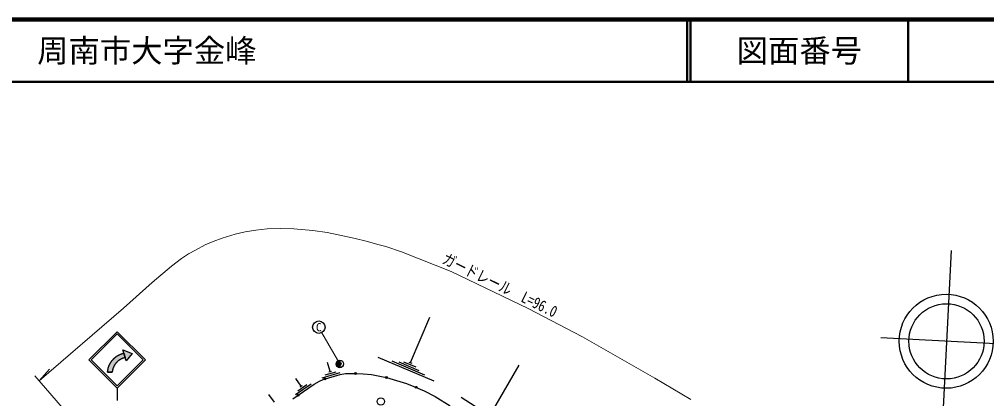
# Model space of a CAD drawing. Units: millimetres, scale not verified. Extents: x 40000 to 680000, y 20000 to 380000.
# Drawn here: x 402174 to 556508, y 319441 to 380000 of the extents above; entities that cross this region are included whole.
import ezdxf
from ezdxf.enums import TextEntityAlignment as Align

# ---------------------------------------------------------------- set-up
doc = ezdxf.new("R2010")
doc.units = ezdxf.units.MM
doc.header["$LTSCALE"] = 1000
for name, color, linetype, lineweight in [('M-BGD', 7, 'Continuous', 25), ('M-BMK-SRVR', 3, 'Continuous', 25), ('M-STR-HTXT', 7, 'Continuous', 13), ('M-STR-STRC', 7, 'Continuous', 25), ('M-TTL', 2, 'Continuous', 140), ('M-TTL-LINE', 7, 'Continuous', 50)]:
    doc.layers.add(name, color=color, linetype=linetype, lineweight=lineweight)
doc.layers.add('M-TTL-TXT', color=7, linetype='Continuous')
doc.styles.add('ＭＳ ゴシック', font='')
doc.styles.get('ＭＳ ゴシック').set_extended_font_data('MS Gothic')

msp = doc.modelspace()

# ---------------------------------------------------------------- hatches: boundary and pattern name
at = {"layer": 'M-BGD'}
for points in [[(453303, 325588), (453303, 324388, -0.41421), (452703, 324988, -0.41421)], [(450753, 322546, -0.41421), (450856, 322732, -0.41421), (451041, 322630, -1)], [(455633, 323471, -0.41421), (455785, 323619, -0.41421), (455933, 323467, -1)], [(460586, 322858, -1), (460880, 322798, -1)], [(465336, 321313, -0.41421), (465534, 321391, -0.41421), (465611, 321194, -1)], [(446518, 319910, -0.41421), (446557, 320119, -0.41421), (446765, 320080, -1)]]:
    msp.add_hatch(color=256, dxfattribs=at).paths.add_polyline_path(points)
at = {"layer": 'M-STR-HTXT'}
msp.add_hatch(color=256, dxfattribs=at).paths.add_polyline_path([(453482, 325164, -0.41421), (453478, 324810, -0.41421), (453125, 324813, -1)])
at = {"layer": 'M-STR-STRC'}
for points in [[(419075, 325993), (419031, 325984), (418987, 325974), (418943, 325963), (418899, 325952), (418856, 325940), (418812, 325927), (418769, 325913), (418727, 325899), (418684, 325884), (418642, 325868), (418600, 325851), (418558, 325834), (418517, 325815), (418476, 325797), (418435, 325777), (418395, 325757), (418355, 325736), (418315, 325714), (418276, 325692), (418237, 325669), (418199, 325645), (418161, 325621), (418123, 325596), (418086, 325570), (418050, 325544), (418013, 325517), (417978, 325489), (417942, 325461), (417908, 325432), (417873, 325403), (417840, 325373), (417807, 325342), (417774, 325311), (417742, 325279), (417710, 325247), (417679, 325214), (417649, 325181), (417619, 325147), (417590, 325113), (417561, 325078), (417533, 325042), (417506, 325007), (417479, 324970), (417453, 324933), (417428, 324896), (417403, 324858), (417379, 324820), (417355, 324782), (417333, 324743), (417310, 324703), (417289, 324664), (417268, 324624), (417248, 324583), (417229, 324542), (417210, 324501), (417192, 324460), (417175, 324418), (417159, 324376), (417143, 324334), (417128, 324291), (417114, 324248), (417101, 324205), (417088, 324162), (417076, 324118), (417065, 324075), (417054, 324031), (417045, 323987), (417036, 323942), (417028, 323898), (417021, 323854), (417014, 323809), (417008, 323764), (417003, 323719), (416999, 323674), (416999, 323670), (416255, 323671), (416258, 323710), (416263, 323768), (416269, 323826), (416276, 323883), (416284, 323941), (416293, 323998), (416303, 324055), (416314, 324112), (416326, 324169), (416339, 324226), (416353, 324282), (416367, 324338), (416383, 324394), (416400, 324450), (416418, 324505), (416437, 324560), (416457, 324615), (416477, 324669), (416499, 324723), (416521, 324776), (416545, 324829), (416569, 324882), (416595, 324934), (416621, 324986), (416648, 325037), (416676, 325088), (416705, 325139), (416735, 325188), (416765, 325238), (416797, 325287), (416829, 325335), (416863, 325382), (416897, 325429), (416931, 325476), (416967, 325522), (417004, 325567), (417041, 325611), (417079, 325655), (417117, 325699), (417157, 325741), (417197, 325783), (417238, 325824), (417280, 325865), (417322, 325904), (417365, 325943), (417409, 325981), (417453, 326019), (417499, 326056), (417544, 326091), (417590, 326126), (417637, 326161), (417685, 326194), (417733, 326227), (417782, 326258), (417831, 326289), (417880, 326319), (417931, 326348), (417981, 326377), (418033, 326404), (418084, 326431), (418136, 326456), (418189, 326481), (418242, 326505), (418295, 326527), (418349, 326549), (418403, 326570), (418458, 326590), (418513, 326609), (418568, 326627), (418623, 326644), (418679, 326660), (418735, 326676), (418792, 326690), (418848, 326703), (418682, 327222), (420152, 326658), (419240, 325474)], [(418848, 326703), (418792, 326690), (418735, 326676), (418679, 326660), (418623, 326644), (418568, 326627), (418513, 326609), (418458, 326590), (418403, 326570), (418349, 326549), (418295, 326527), (418242, 326505), (418189, 326481), (418136, 326456), (418084, 326431), (418033, 326404), (417981, 326377), (417931, 326348), (417880, 326319), (417831, 326289), (417782, 326258), (417733, 326227), (417685, 326194), (417637, 326161), (417590, 326126), (417544, 326091), (417499, 326056), (417453, 326019), (417409, 325981), (417365, 325943), (417322, 325904), (417280, 325865), (417238, 325824), (417197, 325783), (417157, 325741), (417117, 325699), (417079, 325655), (417041, 325611), (417004, 325567), (416967, 325522), (416931, 325476), (416897, 325429), (416863, 325382), (416829, 325335), (416797, 325287), (416765, 325238), (416735, 325188), (416705, 325139), (416676, 325088), (416648, 325037), (416621, 324986), (416595, 324934), (416569, 324882), (416545, 324829), (416521, 324776), (416499, 324723), (416477, 324669), (416457, 324615), (416437, 324560), (416418, 324505), (416400, 324450), (416383, 324394), (416367, 324338), (416353, 324282), (416339, 324226), (416326, 324169), (416314, 324112), (416303, 324055), (416293, 323998), (416284, 323941), (416276, 323883), (416269, 323826), (416263, 323768), (416258, 323710), (416255, 323671), (416999, 323670), (417003, 323719), (417008, 323764), (417014, 323809), (417021, 323854), (417028, 323898), (417036, 323942), (417045, 323987), (417054, 324031), (417065, 324075), (417076, 324118), (417088, 324162), (417101, 324205), (417114, 324248), (417128, 324291), (417143, 324334), (417159, 324376), (417175, 324418), (417192, 324460), (417210, 324501), (417229, 324542), (417248, 324583), (417268, 324624), (417289, 324664), (417310, 324703), (417333, 324743), (417355, 324782), (417379, 324820), (417403, 324858), (417428, 324896), (417453, 324933), (417479, 324970), (417506, 325007), (417533, 325042), (417561, 325078), (417590, 325113), (417619, 325147), (417649, 325181), (417679, 325214), (417710, 325247), (417742, 325279), (417774, 325311), (417807, 325342), (417840, 325373), (417873, 325403), (417908, 325432), (417942, 325461), (417978, 325489), (418013, 325517), (418050, 325544), (418086, 325570), (418123, 325596), (418161, 325621), (418199, 325645), (418237, 325669), (418276, 325692), (418315, 325714), (418355, 325736), (418395, 325757), (418435, 325777), (418476, 325797), (418517, 325815), (418558, 325834), (418600, 325851), (418642, 325868), (418684, 325884), (418727, 325899), (418769, 325913), (418812, 325927), (418856, 325940), (418899, 325952), (418943, 325963), (418987, 325974), (419031, 325984), (419075, 325993)]]:
    msp.add_hatch(color=256, dxfattribs=at).paths.add_polyline_path(points)

# ---------------------------------------------------------------- linework, layer by layer
at = {"layer": 'M-BGD'}
for p, q in [((464564, 325191), (467641, 332463)), ((459366, 326056), (468284, 322262)), ((451769, 323777), (451353, 325218)), ((453303, 325588), (453303, 324388)), ((461586, 325489), (466831, 323239)), ((462719, 325330), (465935, 323950)), ((463480, 325330), (465410, 324502)), ((464338, 325288), (464789, 325095)), ((477870, 317823), (481918, 324798)), ((447157, 321440), (446309, 322677)), ((450495, 322784), (453377, 323617)), ((450988, 323239), (452717, 323738)), ((451567, 323718), (451971, 323835)), ((446259, 320096), (448733, 321793)), ((446584, 320683), (448069, 321701)), ((446984, 321321), (447330, 321558)), ((442869, 318885), (441973, 320087))]:
    msp.add_line(p, q, dxfattribs=at)
for points in [[(445822, 319433), (449197, 321747), (450044, 322209), (450656, 322518), (453382, 323306), (454208, 323440), (454829, 323482), (455852, 323468), (457046, 323407), (458341, 323274), (459432, 323097), (460763, 322822), (463943, 321862), (465125, 321405), (466742, 320703), (468505, 319811), (470891, 318310)], [(472663, 319667), (472670, 319662), (480861, 314421)]]:
    msp.add_lwpolyline(points, dxfattribs=at)
for centre, radius in [((453303, 324988), 600), ((450897, 322588), 150), ((455783, 323469), 150), ((460733, 322828), 150), ((465474, 321253), 150), ((446641, 319995), 150)]:
    msp.add_circle(centre, radius, dxfattribs=at)
at = {"layer": 'M-BMK-SRVR'}
for p, q in [((550833, 343082), (549166, 310094)), ((560588, 328070), (539614, 329130))]:
    msp.add_line(p, q, dxfattribs=at)
for centre, radius in [((550059, 328602), 7500), ((550101, 328600), 6000), ((459853, 318992), 600)]:
    msp.add_circle(centre, radius, dxfattribs=at)
at = {"layer": 'M-STR-HTXT'}
for p, q in [((453303, 324988), (450451, 329977)), ((405345, 322290), (406961, 324138)), ((404645, 323096), (421821, 303326))]:
    msp.add_line(p, q, dxfattribs=at)
msp.add_lwpolyline([(405345, 322290), (418772, 333898), (423388, 337981), (426435, 340577), (428066, 341825), (429178, 342547), (430285, 343172), (431813, 343980), (433110, 344527), (434538, 345090), (436624, 345690), (438224, 346058), (439882, 346317), (441725, 346535), (443765, 346607), (445971, 346535), (449010, 346297), (451288, 345944), (455548, 345052), (457742, 344512), (459391, 344065), (460632, 343708), (463138, 342866), (471078, 339750), (483339, 333850), (492042, 329292), (503570, 322723), (509306, 319327)], dxfattribs=at)
msp.add_circle((453303, 324988), 250, dxfattribs=at)
at = {"layer": 'M-STR-STRC'}
for p, q in [((413276, 325625), (417776, 330125)), ((413629, 325625), (417776, 329771)), ((422276, 325625), (417776, 330125)), ((421922, 325625), (417776, 329771)), ((419240, 325474), (418682, 327222)), ((418682, 327222), (420152, 326658)), ((420152, 326658), (419240, 325474)), ((413276, 325625), (417776, 321124)), ((413629, 325625), (417776, 321478)), ((417776, 321125), (422276, 325625)), ((417776, 321478), (421922, 325625)), ((416255, 323671), (416999, 323670)), ((417776, 321124), (417776, 319125))]:
    msp.add_line(p, q, dxfattribs=at)
for points in [[(418682, 327222), (420152, 326658), (419240, 325474)], [(418682, 327222), (420152, 326658), (419240, 325474)], [(418848, 326703), (418682, 327222), (420152, 326658), (419240, 325474), (419075, 325993)], [(418848, 326703), (419075, 325993), (419075, 325993), (419031, 325984), (418987, 325974), (418943, 325963), (418899, 325952), (418856, 325940), (418812, 325927), (418769, 325913), (418727, 325899), (418684, 325884), (418642, 325868), (418600, 325851), (418558, 325834), (418517, 325815), (418476, 325797), (418435, 325777), (418395, 325757), (418355, 325736), (418315, 325714), (418276, 325692), (418237, 325669), (418199, 325645), (418161, 325621), (418123, 325596), (418086, 325570), (418050, 325544), (418013, 325517), (417978, 325489), (417942, 325461), (417908, 325432), (417873, 325403), (417840, 325373), (417807, 325342), (417774, 325311), (417742, 325279), (417710, 325247), (417679, 325214), (417649, 325181), (417619, 325147), (417590, 325113), (417561, 325078), (417533, 325042), (417506, 325007), (417479, 324970), (417453, 324933), (417428, 324896), (417403, 324858), (417379, 324820), (417355, 324782), (417333, 324743), (417310, 324703), (417289, 324664), (417268, 324624), (417248, 324583), (417229, 324542), (417210, 324501), (417192, 324460), (417175, 324418), (417159, 324376), (417143, 324334), (417128, 324291), (417114, 324248), (417101, 324205), (417088, 324162), (417076, 324118), (417065, 324075), (417054, 324031), (417045, 323987), (417036, 323942), (417028, 323898), (417021, 323854), (417014, 323809), (417008, 323764), (417003, 323719), (416999, 323674), (416999, 323670), (416999, 323670), (416255, 323671), (416255, 323671), (416258, 323710), (416263, 323768), (416269, 323826), (416276, 323883), (416284, 323941), (416293, 323998), (416303, 324055), (416314, 324112), (416326, 324169), (416339, 324226), (416353, 324282), (416367, 324338), (416383, 324394), (416400, 324450), (416418, 324505), (416437, 324560), (416457, 324615), (416477, 324669), (416499, 324723), (416521, 324776), (416545, 324829), (416569, 324882), (416595, 324934), (416621, 324986), (416648, 325037), (416676, 325088), (416705, 325139), (416735, 325188), (416765, 325238), (416797, 325287), (416829, 325335), (416863, 325382), (416897, 325429), (416931, 325476), (416967, 325522), (417004, 325567), (417041, 325611), (417079, 325655), (417117, 325699), (417157, 325741), (417197, 325783), (417238, 325824), (417280, 325865), (417322, 325904), (417365, 325943), (417409, 325981), (417453, 326019), (417499, 326056), (417544, 326091), (417590, 326126), (417637, 326161), (417685, 326194), (417733, 326227), (417782, 326258), (417831, 326289), (417880, 326319), (417931, 326348), (417981, 326377), (418033, 326404), (418084, 326431), (418136, 326456), (418189, 326481), (418242, 326505), (418295, 326527), (418349, 326549), (418403, 326570), (418458, 326590), (418513, 326609), (418568, 326627), (418623, 326644), (418679, 326660), (418735, 326676), (418792, 326690)]]:
    msp.add_lwpolyline(points, close=True, dxfattribs=at)
msp.add_circle((449955, 330846), 1000, dxfattribs=at)
at = {"layer": 'M-TTL'}
msp.add_line((680000, 380000), (40000, 380000), dxfattribs=at)
at = {"layer": 'M-TTL-LINE'}
for p, q in [((508747, 380000), (508747, 370000)), ((509247, 380000), (509247, 370000)), ((543997, 380000), (543997, 370000)), ((40000, 370000), (680000, 370000))]:
    msp.add_line(p, q, dxfattribs=at)

# ---------------------------------------------------------------- texts
at = {"layer": 'M-STR-HTXT', "style": 'ＭＳ ゴシック', "width": 0.8}
msp.add_text('ガードレール\u3000L=96.0', height=1833, rotation=333.958, dxfattribs=at).set_placement((478216, 336258), align=Align.BOTTOM_CENTER)
at = {"layer": 'M-STR-STRC', "style": 'ＭＳ ゴシック'}
msp.add_text('C', height=1320, dxfattribs=at).set_placement((449955, 330846), align=Align.MIDDLE_CENTER)
at = {"layer": 'M-TTL-TXT', "style": 'ＭＳ ゴシック'}
msp.add_text('周南市大字金峰', height=3666, dxfattribs=at).set_placement((405024, 375000), align=Align.MIDDLE_LEFT)
msp.add_text('図面番号', height=3666, dxfattribs=at).set_placement((526622, 375000), align=Align.MIDDLE_CENTER)

doc.saveas('drawing.dxf')
